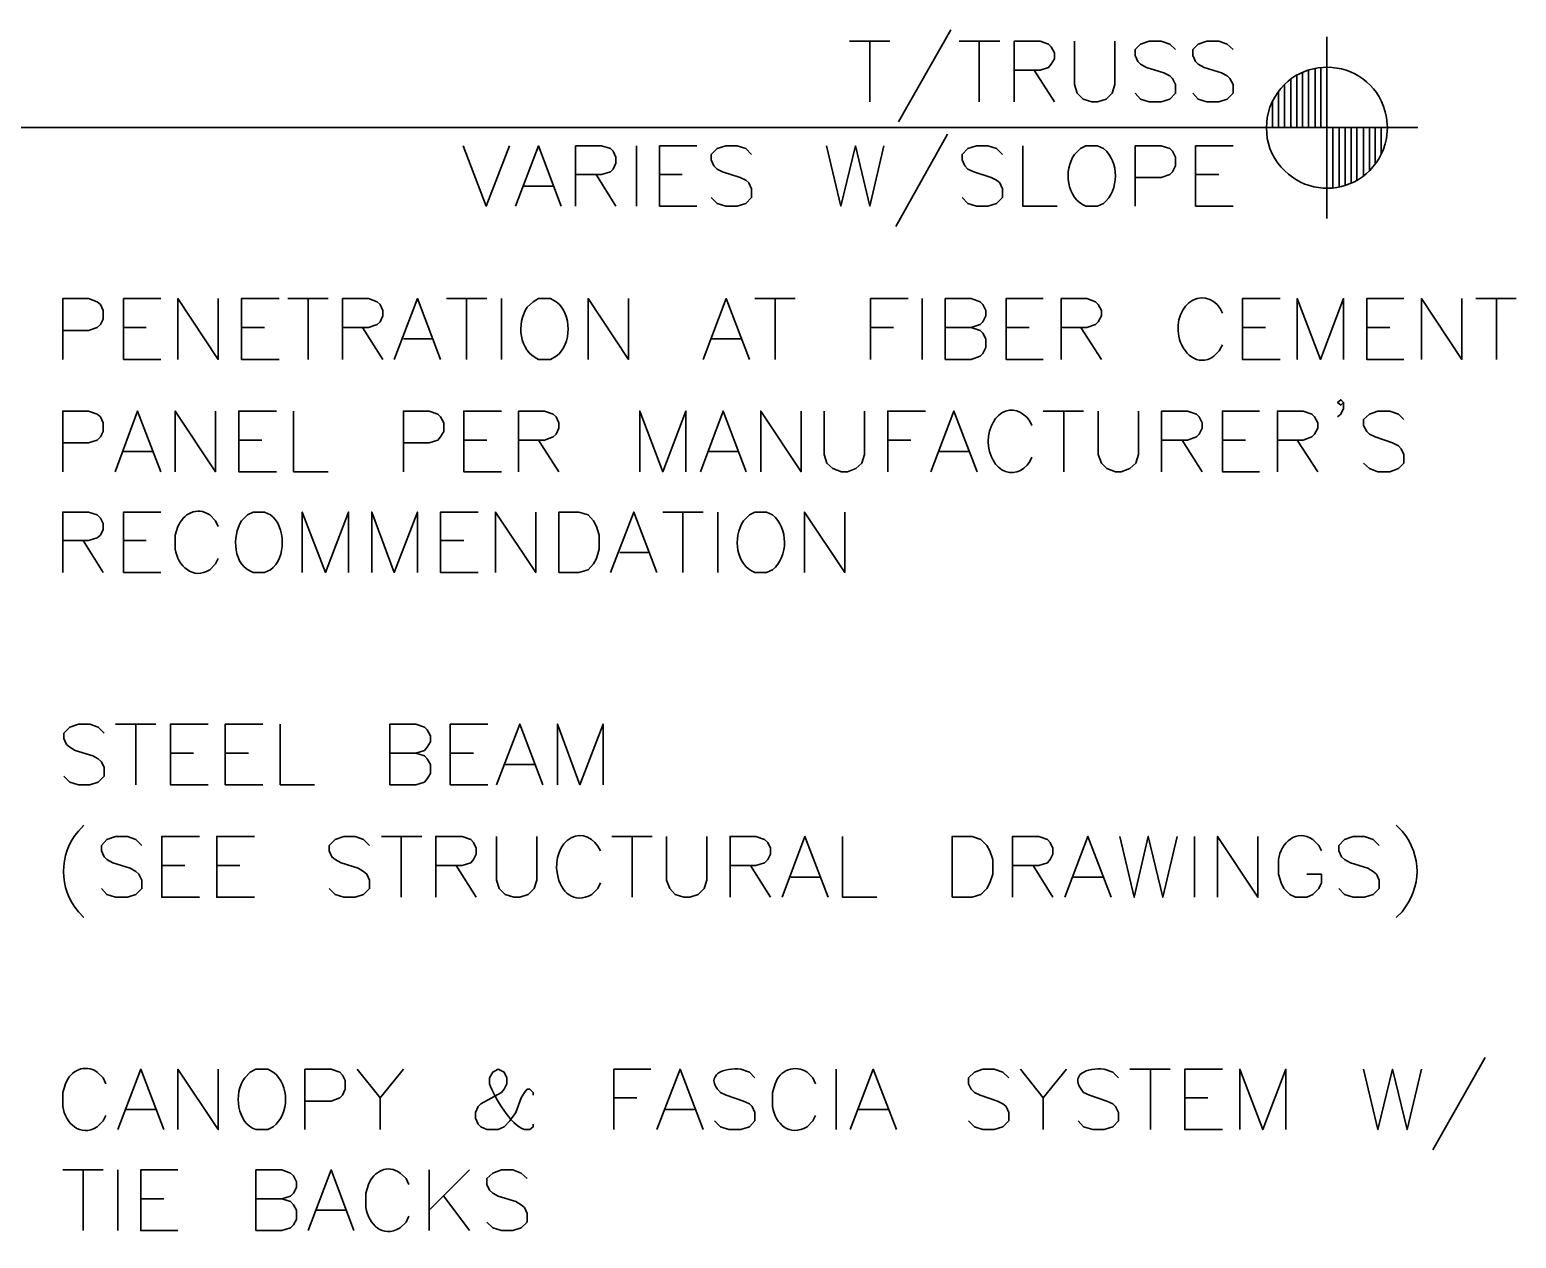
# Model space of a CAD drawing. Header units: inches. Extents: x 5 to 516, y -193 to 129.
# Drawn here: x 372.957 to 376.027, y -33.597 to -31.1 of the extents above; entities that cross this region are included whole.
import ezdxf

# ---------------------------------------------------------------- set-up
doc = ezdxf.new("R2010")
doc.units = ezdxf.units.IN
doc.header["$MEASUREMENT"] = 0
doc.layers.add('PDF5_Geometry', color=7, linetype='Continuous')

msp = doc.modelspace()

# ---------------------------------------------------------------- linework, layer by layer
at = {"layer": 'PDF5_Geometry', "lineweight": 35}
for points in [[(374.6499199, -31.1234534), (374.7332533, -31.1234534)], [(374.6921421, -31.1234534), (374.6921421, -31.249009)], [(374.8588088, -31.1001199), (374.751031, -31.2901199)], [(374.8765864, -31.1234534), (374.9599198, -31.1234534)], [(374.9176976, -31.1234534), (374.9176976, -31.249009)], [(374.9899197, -31.2490095), (374.9899197, -31.123454), (375.043253, -31.123454), (375.0610308, -31.1301206), (375.0665864, -31.1356762), (375.073253, -31.1478984), (375.073253, -31.1601206), (375.0665864, -31.1712318), (375.0610308, -31.1778984), (375.043253, -31.183454), (374.9899197, -31.183454)], [(375.1143644, -31.1234534), (375.1143644, -31.2134534), (375.11992, -31.2312312), (375.1321422, -31.2434534), (375.14992, -31.249009), (375.1621422, -31.249009), (375.17992, -31.2434534), (375.1921422, -31.2312312), (375.1976978, -31.2134534), (375.1976978, -31.1234534)], [(375.3232533, -31.1412316), (375.3110311, -31.1301205), (375.2932533, -31.1234538), (375.2688089, -31.1234538), (375.2510311, -31.1301205), (375.23992, -31.1412316), (375.23992, -31.1534538), (375.2454755, -31.1656761), (375.2510311, -31.1712316), (375.2632533, -31.1778983), (375.2988089, -31.1890094), (375.3110311, -31.1956761), (375.3165867, -31.2012316), (375.3232533, -31.2134538), (375.3232533, -31.2312316), (375.3110311, -31.2434539), (375.2932533, -31.2490094), (375.2688089, -31.2490094), (375.2510311, -31.2434539), (375.23992, -31.2312316)], [(375.4421422, -31.1412316), (375.42992, -31.1301205), (375.4121422, -31.1234538), (375.3876977, -31.1234538), (375.36992, -31.1301205), (375.3588089, -31.1412316), (375.3588089, -31.1534538), (375.3643644, -31.1656761), (375.36992, -31.1712316), (375.3821422, -31.1778983), (375.4176977, -31.1890094), (375.42992, -31.1956761), (375.4354755, -31.2012316), (375.4421422, -31.2134538), (375.4421422, -31.2312316), (375.42992, -31.2434539), (375.4121422, -31.2490094), (375.3876977, -31.2490094), (375.36992, -31.2434539), (375.3588089, -31.2312316)], [(375.6354756, -31.1145649), (375.6354756, -31.4901205)], [(375.0310311, -31.1834533), (375.0732533, -31.2490088)], [(375.5976977, -31.302343), (375.5976977, -31.1834541)], [(375.611031, -31.302343), (375.611031, -31.1801207)], [(375.6232533, -31.302343), (375.6232533, -31.1778985)], [(375.5476977, -31.302343), (375.5476977, -31.2134541)], [(375.5610311, -31.302343), (375.5610311, -31.202343)], [(375.5732534, -31.302343), (375.5732534, -31.1945652)], [(375.5854754, -31.302343), (375.5854754, -31.1878985)], [(375.5354754, -31.302343), (375.5354754, -31.2278985)], [(375.5176978, -31.2601207), (375.5121422, -31.2812319), (375.5110311, -31.302343), (375.5121422, -31.3245652), (375.5176978, -31.3456763)], [(375.5232531, -31.302343), (375.5232531, -31.2478985)], [(370.812142, -31.302343), (375.8232537, -31.302343)], [(375.8232534, -31.302343), (375.4476978, -31.302343)], [(375.5110311, -31.302343), (375.5110311, -31.3012319)], [(375.6476976, -31.302343), (375.6476976, -31.4267874)], [(375.661031, -31.302343), (375.661031, -31.4245652)], [(375.6732532, -31.302343), (375.6732532, -31.4212319)], [(375.6854755, -31.302343), (375.6854755, -31.4167874)], [(375.6976978, -31.302343), (375.6976978, -31.4112319)], [(375.7110309, -31.302343), (375.7110309, -31.402343)], [(375.7232532, -31.302343), (375.7232532, -31.3912319)], [(375.7354755, -31.302343), (375.7354755, -31.3778985)], [(375.7476978, -31.302343), (375.7476978, -31.3567874)], [(375.7588089, -31.3245652), (375.7610311, -31.302343), (375.7588089, -31.2812319)], [(375.7610311, -31.302343), (375.7610311, -31.3012319)], [(374.8521419, -31.3156758), (374.7454752, -31.5067869)], [(373.8521418, -31.3401203), (373.8999196, -31.4645648), (373.9476973, -31.3401203)], [(373.9599197, -31.4645654), (374.0076975, -31.3401209), (374.0543641, -31.4645654)], [(374.0843642, -31.4645654), (374.0843642, -31.3401209), (374.1376975, -31.3401209), (374.1565864, -31.3456765), (374.162142, -31.351232), (374.1676975, -31.3634543), (374.1676975, -31.3756765), (374.162142, -31.3878987), (374.1565864, -31.3934543), (374.1376975, -31.3990098), (374.0843642, -31.3990098)], [(374.2099197, -31.3401203), (374.2099197, -31.4645648)], [(374.3343645, -31.4645654), (374.2576978, -31.4645654), (374.2576978, -31.3401209), (374.3343645, -31.3401209)], [(374.447698, -31.3578985), (374.4354758, -31.3456763), (374.417698, -31.3401208), (374.3943647, -31.3401208), (374.3765869, -31.3456763), (374.3643647, -31.3578985), (374.3643647, -31.3690096), (374.3699202, -31.3812319), (374.3765869, -31.3878985), (374.387698, -31.3934541), (374.4243647, -31.4056763), (374.4354758, -31.4112319), (374.4421425, -31.4167874), (374.447698, -31.4290096), (374.447698, -31.4467874), (374.4354758, -31.4590096), (374.417698, -31.4645652), (374.3943647, -31.4645652), (374.3765869, -31.4590096), (374.3643647, -31.4467874)], [(374.6021418, -31.3401203), (374.6321418, -31.4645648), (374.6621418, -31.3401203), (374.6921418, -31.4645648), (374.7210307, -31.3401203)], [(374.9654751, -31.3578985), (374.9532529, -31.3456763), (374.9354751, -31.3401208), (374.9121418, -31.3401208), (374.894364, -31.3456763), (374.8821418, -31.3578985), (374.8821418, -31.3690096), (374.8876973, -31.3812319), (374.894364, -31.3878985), (374.9065862, -31.3934541), (374.9421418, -31.4056763), (374.9532529, -31.4112319), (374.9599196, -31.4167874), (374.9654751, -31.4290096), (374.9654751, -31.4467874), (374.9532529, -31.4590096), (374.9354751, -31.4645652), (374.9121418, -31.4645652), (374.894364, -31.4590096), (374.8821418, -31.4467874)], [(375.0076976, -31.3401203), (375.0076976, -31.4645648), (375.0788087, -31.4645648)], [(375.1743644, -31.3456759), (375.1621421, -31.3401203), (375.1376977, -31.3401203), (375.1265866, -31.3456759), (375.1143643, -31.3578981)], [(375.23992, -31.4645654), (375.23992, -31.3401209), (375.2932533, -31.3401209), (375.3110311, -31.3456765), (375.3165867, -31.351232), (375.3232533, -31.3634543), (375.3232533, -31.381232), (375.3165867, -31.3934543), (375.3110311, -31.3990098), (375.2932533, -31.4056765), (375.23992, -31.4056765)], [(375.4421423, -31.4645654), (375.3643645, -31.4645654), (375.3643645, -31.3401209), (375.4421423, -31.3401209)], [(374.1265864, -31.3990091), (374.1676975, -31.4645647)], [(374.2576978, -31.3990091), (374.3043645, -31.3990091)], [(375.3643645, -31.3990091), (375.4121423, -31.3990091)], [(373.9776979, -31.4234537), (374.0365868, -31.4234537)], [(375.1376977, -31.4645648), (375.1621421, -31.4645648), (375.1743644, -31.4590092)], [(373.0254753, -31.7812316), (373.0254753, -31.6556761), (373.0788087, -31.6556761), (373.0965865, -31.6623427), (373.1032531, -31.6678983), (373.1088087, -31.6801205), (373.1088087, -31.6978983), (373.1032531, -31.7090094), (373.0965865, -31.7156761), (373.0788087, -31.7212316), (373.0254753, -31.7212316)], [(373.2276976, -31.7812316), (373.1510309, -31.7812316), (373.1510309, -31.6556761), (373.2276976, -31.6556761)], [(373.2632531, -31.7812316), (373.2632531, -31.6556761), (373.3465864, -31.7812316), (373.3465864, -31.6556761)], [(373.4721423, -31.7812316), (373.3943645, -31.7812316), (373.3943645, -31.6556761), (373.4721423, -31.6556761)], [(373.4899196, -31.6556755), (373.5732529, -31.6556755)], [(373.5321423, -31.6556755), (373.5321423, -31.7812311)], [(373.6032528, -31.7812316), (373.6032528, -31.6556761), (373.6565862, -31.6556761), (373.6743639, -31.6623427), (373.6810306, -31.6678983), (373.6865862, -31.6801205), (373.6865862, -31.6912316), (373.6810306, -31.7034538), (373.6743639, -31.7090094), (373.6565862, -31.7156761), (373.6032528, -31.7156761)], [(373.7099197, -31.7812316), (373.7576975, -31.6556761), (373.8054752, -31.7812316)], [(373.8176976, -31.6556755), (373.9010309, -31.6556755)], [(373.8588087, -31.6556755), (373.8588087, -31.7812311)], [(373.9310309, -31.6556755), (373.9310309, -31.7812311)], [(374.0443645, -31.6623422), (374.0321422, -31.6556755), (374.0076978, -31.6556755), (373.9965867, -31.6623422), (373.9843645, -31.6734533)], [(374.1099198, -31.7812316), (374.1099198, -31.6556761), (374.1932532, -31.7812316), (374.1932532, -31.6556761)], [(374.3476976, -31.7812316), (374.3954753, -31.6556761), (374.4432531, -31.7812316)], [(374.4543644, -31.6556755), (374.5376977, -31.6556755)], [(374.4965866, -31.6556755), (374.4965866, -31.7812311)], [(374.6932532, -31.7812316), (374.6932532, -31.6556761), (374.771031, -31.6556761)], [(374.7999195, -31.6556755), (374.7999195, -31.7812311)], [(374.8476976, -31.7812316), (374.8476976, -31.6556761), (374.9010309, -31.6556761), (374.9199198, -31.6623427), (374.9254754, -31.6678983), (374.9310309, -31.6801205), (374.9310309, -31.6912316), (374.9254754, -31.7034538), (374.9199198, -31.7090094), (374.9010309, -31.7156761), (374.8476976, -31.7156761)], [(375.0499198, -31.7812316), (374.9732531, -31.7812316), (374.9732531, -31.6556761), (375.0499198, -31.6556761)], [(375.0865867, -31.7812316), (375.0865867, -31.6556761), (375.13992, -31.6556761), (375.1576978, -31.6623427), (375.1632533, -31.6678983), (375.16992, -31.6801205), (375.16992, -31.6912316), (375.1632533, -31.7034538), (375.1576978, -31.7090094), (375.13992, -31.7156761), (375.0865867, -31.7156761)], [(375.5388087, -31.7812316), (375.4610309, -31.7812316), (375.4610309, -31.6556761), (375.5388087, -31.6556761)], [(375.5743644, -31.7812316), (375.5743644, -31.6556761), (375.6221422, -31.7812316), (375.66992, -31.6556761), (375.66992, -31.7812316)], [(375.7943643, -31.7812316), (375.7176976, -31.7812316), (375.7176976, -31.6556761), (375.7943643, -31.6556761)], [(375.8310311, -31.7812316), (375.8310311, -31.6556761), (375.9143645, -31.7812316), (375.9143645, -31.6556761)], [(375.9432533, -31.6556755), (376.0265866, -31.6556755)], [(375.9854755, -31.6556755), (375.9854755, -31.7812311)], [(373.1510309, -31.7156753), (373.1976975, -31.7156753)], [(373.3943645, -31.7156753), (373.4421423, -31.7156753)], [(373.6443645, -31.7156753), (373.6865867, -31.7812309)], [(374.6932532, -31.7156753), (374.741031, -31.7156753)], [(374.901031, -31.7156753), (374.9199199, -31.7212309), (374.9254755, -31.7267865), (374.931031, -31.7390087), (374.931031, -31.7567865), (374.9254755, -31.7690087), (374.9199199, -31.7745642), (374.901031, -31.7812309), (374.8476977, -31.7812309)], [(374.9732531, -31.7156753), (375.0210309, -31.7156753)], [(375.1276975, -31.7156753), (375.1699197, -31.7812309)], [(375.4610309, -31.7156753), (375.5088087, -31.7156753)], [(375.7176976, -31.7156753), (375.7654754, -31.7156753)], [(373.7288089, -31.7390089), (373.7876978, -31.7390089)], [(374.3654757, -31.7390089), (374.4254757, -31.7390089)], [(375.4021422, -31.7745643), (375.4132534, -31.7634532), (375.41992, -31.751231)], [(374.0076978, -31.7812311), (374.0321422, -31.7812311), (374.0443645, -31.7745644)], [(373.0254753, -32.0134535), (373.0254753, -31.8878979), (373.0788087, -31.8878979), (373.0965865, -31.8945646), (373.1032531, -31.9001201), (373.1088087, -31.9123423), (373.1088087, -31.9301201), (373.1032531, -31.9412312), (373.0965865, -31.9478979), (373.0788087, -31.9534535), (373.0254753, -31.9534535)], [(373.1332527, -32.0134535), (373.1799194, -31.8878979), (373.2276971, -32.0134535)], [(373.2576977, -32.0134535), (373.2576977, -31.8878979), (373.3410311, -32.0134535), (373.3410311, -31.8878979)], [(373.4665864, -32.0134535), (373.3888086, -32.0134535), (373.3888086, -31.8878979), (373.4665864, -31.8878979)], [(373.5021419, -31.8878985), (373.5021419, -32.013454), (373.573253, -32.013454)], [(373.7288089, -32.0134535), (373.7288089, -31.8878979), (373.7821423, -31.8878979), (373.79992, -31.8945646), (373.8054756, -31.9001201), (373.8121423, -31.9123423), (373.8121423, -31.9301201), (373.8054756, -31.9412312), (373.79992, -31.9478979), (373.7821423, -31.9534535), (373.7288089, -31.9534535)], [(373.9310306, -32.0134535), (373.8532528, -32.0134535), (373.8532528, -31.8878979), (373.9310306, -31.8878979)], [(373.9665861, -32.0134535), (373.9665861, -31.8878979), (374.0199194, -31.8878979), (374.0376972, -31.8945646), (374.0443639, -31.9001201), (374.0499194, -31.9123423), (374.0499194, -31.9234535), (374.0443639, -31.9356757), (374.0376972, -31.9412312), (374.0199194, -31.9478979), (373.9665861, -31.9478979)], [(374.2165861, -32.0134535), (374.2165861, -31.8878979), (374.2643639, -32.0134535), (374.3121417, -31.8878979), (374.3121417, -32.0134535)], [(374.3421422, -32.0134535), (374.3888089, -31.8878979), (374.4365867, -32.0134535)], [(374.4665861, -32.0134535), (374.4665861, -31.8878979), (374.5499195, -32.0134535), (374.5499195, -31.8878979)], [(374.5976976, -31.8878985), (374.5976976, -31.9778985), (374.6032531, -31.9956763), (374.6154754, -32.0067874), (374.6332531, -32.013454), (374.6454754, -32.013454), (374.6632531, -32.0067874), (374.6754754, -31.9956763), (374.6810309, -31.9778985), (374.6810309, -31.8878985)], [(374.728809, -32.0134535), (374.728809, -31.8878979), (374.8065868, -31.8878979)], [(374.8176977, -32.0134535), (374.8654755, -31.8878979), (374.9132532, -32.0134535)], [(375.0499198, -31.8878985), (375.1332531, -31.8878985)], [(375.092142, -31.8878985), (375.092142, -32.013454)], [(375.1632533, -31.8878985), (375.1632533, -31.9778985), (375.16992, -31.9956763), (375.1810311, -32.0067874), (375.1988089, -32.013454), (375.2110311, -32.013454), (375.2288089, -32.0067874), (375.2410311, -31.9956763), (375.2465867, -31.9778985), (375.2465867, -31.8878985)], [(375.2943642, -32.0134535), (375.2943642, -31.8878979), (375.3476975, -31.8878979), (375.3665864, -31.8945646), (375.372142, -31.9001201), (375.3776975, -31.9123423), (375.3776975, -31.9234535), (375.372142, -31.9356757), (375.3665864, -31.9412312), (375.3476975, -31.9478979), (375.2943642, -31.9478979)], [(375.4965867, -32.0134535), (375.41992, -32.0134535), (375.41992, -31.8878979), (375.4965867, -31.8878979)], [(375.5332533, -32.0134535), (375.5332533, -31.8878979), (375.5865866, -31.8878979), (375.6043644, -31.8945646), (375.60992, -31.9001201), (375.6165866, -31.9123423), (375.6165866, -31.9234535), (375.60992, -31.9356757), (375.6043644, -31.9412312), (375.5865866, -31.9478979), (375.5332533, -31.9478979)], [(375.66992, -31.8701203), (375.6643645, -31.8756759), (375.6576978, -31.8701203), (375.6643645, -31.8645647), (375.66992, -31.8701203), (375.66992, -31.8823425), (375.6643645, -31.8945647), (375.6576978, -31.9001203)], [(375.7943642, -31.9056755), (375.7832531, -31.8945644), (375.7654754, -31.8878978), (375.7410309, -31.8878978), (375.7232531, -31.8945644), (375.7110309, -31.9056755), (375.7110309, -31.9178978), (375.7176976, -31.93012), (375.7232531, -31.9356755), (375.7354753, -31.9412311), (375.7710309, -31.9534533), (375.7832531, -31.96012), (375.7888087, -31.9656755), (375.7943642, -31.9778978), (375.7943642, -31.9956755), (375.7832531, -32.0067867), (375.7654754, -32.0134533), (375.7410309, -32.0134533), (375.7232531, -32.0067867), (375.7110309, -31.9956755)], [(373.3888086, -31.9478983), (373.4365864, -31.9478983)], [(373.8532528, -31.9478983), (373.9010306, -31.9478983)], [(374.0076978, -31.9478983), (374.04992, -32.0134539)], [(374.728809, -31.9478983), (374.7765868, -31.9478983)], [(375.3365867, -31.9478983), (375.3776978, -32.0134539)], [(375.41992, -31.9478983), (375.4676978, -31.9478983)], [(375.5743644, -31.9478983), (375.6165866, -32.0134539)], [(373.1510309, -31.9712318), (373.2099198, -31.9712318)], [(374.3599198, -31.9712318), (374.4188087, -31.9712318)], [(374.8354753, -31.9712318), (374.8954753, -31.9712318)], [(373.0254753, -32.2212318), (373.0254753, -32.0967874), (373.0788087, -32.0967874), (373.0965865, -32.1023429), (373.1032531, -32.1090096), (373.1088087, -32.1201207), (373.1088087, -32.1323429), (373.1032531, -32.1445652), (373.0965865, -32.1501207), (373.0788087, -32.1556763), (373.0254753, -32.1556763)], [(373.2276976, -32.2212318), (373.1510309, -32.2212318), (373.1510309, -32.0967874), (373.2276976, -32.0967874)], [(373.3465864, -32.1267867), (373.3410308, -32.1145645), (373.3288086, -32.1023423)], [(373.4543641, -32.1023424), (373.4421419, -32.0967868), (373.4188085, -32.0967868), (373.4065863, -32.1023424), (373.3943641, -32.1145646)], [(373.5199195, -32.2212318), (373.5199195, -32.0967874), (373.5676973, -32.2212318), (373.615475, -32.0967874), (373.615475, -32.2212318)], [(373.6632532, -32.2212318), (373.6632532, -32.0967874), (373.7099199, -32.2212318), (373.7576977, -32.0967874), (373.7576977, -32.2212318)], [(373.8832531, -32.2212318), (373.8054753, -32.2212318), (373.8054753, -32.0967874), (373.8832531, -32.0967874)], [(373.9188086, -32.2212318), (373.9188086, -32.0967874), (374.0021419, -32.2212318), (374.0021419, -32.0967874)], [(374.1565863, -32.2212318), (374.2043641, -32.0967874), (374.2521419, -32.2212318)], [(374.2643642, -32.0967868), (374.3476976, -32.0967868)], [(374.3054753, -32.0967868), (374.3054753, -32.2212313)], [(374.3776975, -32.0967868), (374.3776975, -32.2212313)], [(374.4910311, -32.1023424), (374.4788089, -32.0967868), (374.4543644, -32.0967868), (374.4432533, -32.1023424), (374.4310311, -32.1145646)], [(374.5565864, -32.2212318), (374.5565864, -32.0967874), (374.6399198, -32.2212318), (374.6399198, -32.0967874)], [(373.2632531, -32.1267867), (373.2576975, -32.1445645), (373.2576975, -32.1734534)], [(373.0676975, -32.1556756), (373.1088087, -32.2212311)], [(373.1510309, -32.1556756), (373.1976975, -32.1556756)], [(373.8054753, -32.1556756), (373.8532531, -32.1556756)], [(373.3288086, -32.2156756), (373.3410308, -32.2034534), (373.3465864, -32.1923423)], [(374.1754755, -32.1801201), (374.2343644, -32.1801201)], [(373.4188085, -32.2212313), (373.4421419, -32.2212313), (373.4543641, -32.2156757)], [(374.4543644, -32.2212313), (374.4788089, -32.2212313), (374.4910311, -32.2156757)], [(373.1110308, -32.5534541), (373.0988086, -32.5412319), (373.0810308, -32.5345652), (373.0576975, -32.5345652), (373.0399197, -32.5412319), (373.0276975, -32.5534541), (373.0276975, -32.5645652), (373.033253, -32.5767875), (373.0399197, -32.582343), (373.0510308, -32.5890097), (373.0876975, -32.6001208), (373.0988086, -32.6067875), (373.1054753, -32.612343), (373.1110308, -32.6245653), (373.1110308, -32.642343), (373.0988086, -32.6545653), (373.0810308, -32.6601208), (373.0576975, -32.6601208), (373.0399197, -32.6545653), (373.0276975, -32.642343)], [(373.1343638, -32.5345649), (373.2176971, -32.5345649)], [(373.1765865, -32.5345649), (373.1765865, -32.6601205)], [(373.3254754, -32.6601199), (373.2476976, -32.6601199), (373.2476976, -32.5345643), (373.3254754, -32.5345643)], [(373.4388086, -32.6601199), (373.3610308, -32.6601199), (373.3610308, -32.5345643), (373.4388086, -32.5345643)], [(373.4743641, -32.5345649), (373.4743641, -32.6601205), (373.5454752, -32.6601205)], [(373.7010311, -32.6601199), (373.7010311, -32.5345643), (373.7543645, -32.5345643), (373.7721423, -32.541231), (373.7776978, -32.5467865), (373.7843645, -32.5590087), (373.7843645, -32.571231), (373.7776978, -32.5823421), (373.7721423, -32.5890087), (373.7543645, -32.5945643), (373.7010311, -32.5945643)], [(373.9032528, -32.6601199), (373.8254751, -32.6601199), (373.8254751, -32.5345643), (373.9032528, -32.5345643)], [(373.9210313, -32.6601199), (373.968809, -32.5345643), (374.0165868, -32.6601199)], [(374.0465862, -32.6601199), (374.0465862, -32.5345643), (374.0932529, -32.6601199), (374.1410307, -32.5345643), (374.1410307, -32.6601199)], [(373.2476976, -32.5945647), (373.2954754, -32.5945647)], [(373.3610308, -32.5945647), (373.4088086, -32.5945647)], [(373.7543646, -32.5945647), (373.7721424, -32.6001203), (373.7776979, -32.6067869), (373.7843646, -32.617898), (373.7843646, -32.6367869), (373.7776979, -32.647898), (373.7721424, -32.6545647), (373.7543646, -32.6601203), (373.7010312, -32.6601203)], [(373.8254751, -32.5945647), (373.8732528, -32.5945647)], [(373.9388083, -32.6178982), (373.9988083, -32.6178982)], [(375.7788088, -32.7434532), (375.791031, -32.7556754)], [(373.1888083, -32.785676), (373.176586, -32.7734537), (373.1588083, -32.7667871), (373.1343638, -32.7667871), (373.116586, -32.7734537), (373.1054749, -32.785676), (373.1054749, -32.7967871), (373.1110305, -32.8090093), (373.116586, -32.8145649), (373.1288082, -32.8212315), (373.1643638, -32.8323426), (373.176586, -32.8390093), (373.1821416, -32.8445649), (373.1888083, -32.8567871), (373.1888083, -32.8745649), (373.176586, -32.8867871), (373.1588083, -32.8923426), (373.1343638, -32.8923426), (373.116586, -32.8867871), (373.1054749, -32.8745649)], [(373.3076977, -32.8923428), (373.22992, -32.8923428), (373.22992, -32.7667873), (373.3076977, -32.7667873)], [(373.421031, -32.8923428), (373.3432532, -32.8923428), (373.3432532, -32.7667873), (373.421031, -32.7667873)], [(373.6588084, -32.785676), (373.6465862, -32.7734537), (373.6288084, -32.7667871), (373.605475, -32.7667871), (373.5876973, -32.7734537), (373.575475, -32.785676), (373.575475, -32.7967871), (373.5810306, -32.8090093), (373.5876973, -32.8145649), (373.5999195, -32.8212315), (373.635475, -32.8323426), (373.6465862, -32.8390093), (373.6532528, -32.8445649), (373.6588084, -32.8567871), (373.6588084, -32.8745649), (373.6465862, -32.8867871), (373.6288084, -32.8923426), (373.605475, -32.8923426), (373.5876973, -32.8867871), (373.575475, -32.8745649)], [(373.683253, -32.7667867), (373.7665863, -32.7667867)], [(373.7243641, -32.7667867), (373.7243641, -32.8923423)], [(373.7954751, -32.8923428), (373.7954751, -32.7667873), (373.8499196, -32.7667873), (373.8676974, -32.7734539), (373.8732529, -32.7790095), (373.8788085, -32.7912317), (373.8788085, -32.8034539), (373.8732529, -32.814565), (373.8676974, -32.8212317), (373.8499196, -32.8267873), (373.7954751, -32.8267873)], [(373.9210313, -32.7667867), (373.9210313, -32.8567867), (373.9265868, -32.8745645), (373.938809, -32.8867867), (373.9565868, -32.8923423), (373.968809, -32.8923423), (373.9865868, -32.8867867), (373.998809, -32.8745645), (374.0043646, -32.8567867), (374.0043646, -32.7667867)], [(374.1588084, -32.7667867), (374.2421418, -32.7667867)], [(374.2010312, -32.7667867), (374.2010312, -32.8923423)], [(374.2721417, -32.7667867), (374.2721417, -32.8567867), (374.2788083, -32.8745645), (374.2899195, -32.8867867), (374.3076972, -32.8923423), (374.3199195, -32.8923423), (374.3376972, -32.8867867), (374.3499195, -32.8745645), (374.355475, -32.8567867), (374.355475, -32.7667867)], [(374.4032531, -32.8923428), (374.4032531, -32.7667873), (374.4565864, -32.7667873), (374.4743642, -32.7734539), (374.4810309, -32.7790095), (374.4865865, -32.7912317), (374.4865865, -32.8034539), (374.4810309, -32.814565), (374.4743642, -32.8212317), (374.4565864, -32.8267873), (374.4032531, -32.8267873)], [(374.511031, -32.8923428), (374.5576977, -32.7667873), (374.6054755, -32.8923428)], [(374.6354755, -32.7667867), (374.6354755, -32.8923423), (374.7065866, -32.8923423)], [(374.9865865, -32.8923428), (374.9865865, -32.7667873), (375.0410309, -32.7667873), (375.0588087, -32.7734539), (375.0643643, -32.7790095), (375.0699198, -32.7912317), (375.0699198, -32.8034539), (375.0643643, -32.814565), (375.0588087, -32.8212317), (375.0410309, -32.8267873), (374.9865865, -32.8267873)], [(375.0943644, -32.8923428), (375.1421422, -32.7667873), (375.18992, -32.8923428)], [(375.2076977, -32.7667867), (375.2376977, -32.8923423), (375.2665866, -32.7667867), (375.2965866, -32.8923423), (375.3265866, -32.7667867)], [(375.3621421, -32.7667867), (375.3621421, -32.8923423)], [(375.4099199, -32.8923428), (375.4099199, -32.7667873), (375.4932532, -32.8923428), (375.4932532, -32.7667873)], [(375.6243644, -32.7967866), (375.6188088, -32.7856755), (375.6065866, -32.7734533)], [(375.7432532, -32.785676), (375.731031, -32.7734537), (375.7132532, -32.7667871), (375.6899199, -32.7667871), (375.6721421, -32.7734537), (375.6599199, -32.785676), (375.6599199, -32.7967871), (375.6654754, -32.8090093), (375.6721421, -32.8145649), (375.6843643, -32.8212315), (375.7199199, -32.8323426), (375.731031, -32.8390093), (375.7376977, -32.8445649), (375.7432532, -32.8567871), (375.7432532, -32.8745649), (375.731031, -32.8867871), (375.7132532, -32.8923426), (375.6899199, -32.8923426), (375.6721421, -32.8867871), (375.6599199, -32.8745649)], [(373.22992, -32.8267865), (373.2776977, -32.8267865)], [(373.3432532, -32.8267865), (373.391031, -32.8267865)], [(373.8376979, -32.8267865), (373.878809, -32.8923421)], [(374.4454753, -32.8267865), (374.4865864, -32.8923421)], [(375.0288087, -32.8267865), (375.0699198, -32.8923421)], [(375.5354755, -32.8145644), (375.5354755, -32.8445644), (375.541031, -32.8623422), (375.5465866, -32.8745644), (375.5588088, -32.8867866), (375.571031, -32.8923422), (375.5943644, -32.8923422), (375.6065866, -32.8867866), (375.6188088, -32.8745644), (375.6243644, -32.8623422), (375.6243644, -32.8445644), (375.5943644, -32.8445644)], [(374.1176977, -32.8867866), (374.1299199, -32.8745644), (374.1354755, -32.8623422)], [(374.5288087, -32.8512311), (374.5876975, -32.8512311)], [(375.112142, -32.8512311), (375.172142, -32.8512311)], [(375.791031, -32.9223421), (375.7788088, -32.9345643)], [(375.9621423, -33.2234541), (375.8543645, -33.4145652)], [(373.1143646, -33.2778985), (373.108809, -33.2656763), (373.0965868, -33.2534541)], [(373.1388086, -33.3723425), (373.1865864, -33.2478981), (373.2343642, -33.3723425)], [(373.2632531, -33.3723425), (373.2632531, -33.2478981), (373.3465864, -33.3723425), (373.3465864, -33.2478981)], [(373.45992, -33.2534542), (373.4488089, -33.2478986), (373.4243644, -33.2478986), (373.4121422, -33.2534542), (373.4010311, -33.2656764)], [(373.5254754, -33.3723425), (373.5254754, -33.2478981), (373.5799198, -33.2478981), (373.5976976, -33.2534537), (373.6032532, -33.2601203), (373.6088087, -33.2712314), (373.6088087, -33.2890092), (373.6032532, -33.3012314), (373.5976976, -33.306787), (373.5799198, -33.3134537), (373.5254754, -33.3134537)], [(373.6332527, -33.2478986), (373.6810305, -33.3067875), (373.6810305, -33.3723431)], [(373.7288089, -33.2478986), (373.6810311, -33.3067875)], [(373.9965866, -33.3012309), (373.9965866, -33.2956754), (373.9899199, -33.2890087), (373.9843643, -33.2890087), (373.9788088, -33.2956754), (373.9721421, -33.3067865), (373.961031, -33.3367865), (373.9488088, -33.3545643), (373.9365866, -33.3667865), (373.9243643, -33.3723421), (373.901031, -33.3723421), (373.8888088, -33.3667865), (373.8832532, -33.3612309), (373.8776977, -33.3490087), (373.8776977, -33.3367865), (373.8832532, -33.3245643), (373.8888088, -33.3190087), (373.931031, -33.2956754), (373.9365866, -33.2890087), (373.9421421, -33.2778976), (373.9421421, -33.2656754), (373.9365866, -33.2534532), (373.9243643, -33.2478976), (373.9132532, -33.2534532), (373.9065866, -33.2656754), (373.9065866, -33.2778976)], [(374.1632533, -33.3723425), (374.1632533, -33.2478981), (374.2399199, -33.2478981)], [(374.2521419, -33.3723425), (374.2999197, -33.2478981), (374.3476975, -33.3723425)], [(374.4543644, -33.2656757), (374.4432533, -33.2534535), (374.4254755, -33.2478979)], [(374.6221422, -33.2478986), (374.6221422, -33.3723431)], [(374.651031, -33.3723425), (374.6988088, -33.2478981), (374.7465866, -33.3723425)], [(374.978809, -33.2656757), (374.9665868, -33.2534535), (374.948809, -33.2478979), (374.9254757, -33.2478979), (374.9076979, -33.2534535), (374.8954757, -33.2656757), (374.8954757, -33.2778979), (374.9010312, -33.289009), (374.9076979, -33.2956757), (374.9199201, -33.3012313), (374.9554757, -33.3134535), (374.9665868, -33.319009), (374.9732535, -33.3245646), (374.978809, -33.3367868), (374.978809, -33.3545646), (374.9665868, -33.3667868), (374.948809, -33.3723424), (374.9254757, -33.3723424), (374.9076979, -33.3667868), (374.8954757, -33.3545646)], [(375.0032533, -33.2478986), (375.04992, -33.3067875), (375.04992, -33.3723431)], [(375.0976976, -33.2478986), (375.0499198, -33.3067875)], [(375.2054755, -33.2656757), (375.1932533, -33.2534535), (375.1754755, -33.2478979)], [(375.2288088, -33.2478986), (375.3121421, -33.2478986)], [(375.271031, -33.2478986), (375.271031, -33.3723431)], [(375.4199198, -33.3723425), (375.342142, -33.3723425), (375.342142, -33.2478981), (375.4199198, -33.2478981)], [(375.4554756, -33.3723425), (375.4554756, -33.2478981), (375.5032533, -33.3723425), (375.5510311, -33.2478981), (375.5510311, -33.3723425)], [(375.7110309, -33.2478986), (375.7410309, -33.3723431), (375.7710309, -33.2478986), (375.8010309, -33.3723431), (375.8310309, -33.2478986)], [(373.0310312, -33.2778985), (373.0254757, -33.2956763), (373.0254757, -33.3245652)], [(374.3832533, -33.2956757), (374.3954755, -33.3012313), (374.4310311, -33.3134535), (374.4432533, -33.319009), (374.4488089, -33.3245646), (374.4543644, -33.3367868), (374.4543644, -33.3545646), (374.4432533, -33.3667868), (374.4254755, -33.3723424), (374.4010311, -33.3723424), (374.3832533, -33.3667868), (374.3710311, -33.3545646)], [(375.1332533, -33.2956757), (375.1454755, -33.3012313), (375.1810311, -33.3134535), (375.1932533, -33.319009), (375.1988089, -33.3245646), (375.2054755, -33.3367868), (375.2054755, -33.3545646), (375.1932533, -33.3667868), (375.1754755, -33.3723424), (375.1521422, -33.3723424), (375.1332533, -33.3667868), (375.1221422, -33.3545646)], [(373.1565862, -33.331232), (373.2165862, -33.331232)], [(374.1632533, -33.3067874), (374.211031, -33.3067874)], [(374.2699195, -33.331232), (374.3299195, -33.331232)], [(374.6688086, -33.331232), (374.7288086, -33.331232)], [(375.342142, -33.3067874), (375.3899198, -33.3067874)], [(373.0965868, -33.3667874), (373.108809, -33.3545652), (373.1143646, -33.3434541)], [(373.9788088, -33.3723421), (373.9899199, -33.3723421), (373.9965866, -33.3667865), (373.9965866, -33.3612309)], [(374.5621422, -33.3667874), (374.5743644, -33.3545652), (374.57992, -33.3434541)], [(373.4243644, -33.3723431), (373.4488089, -33.3723431), (373.45992, -33.3667875)], [(373.0254753, -33.4556759), (373.1088087, -33.4556759)], [(373.0676975, -33.4556759), (373.0676975, -33.5812315)], [(373.1388086, -33.4556759), (373.1388086, -33.5812315)], [(373.2632528, -33.581232), (373.1865861, -33.581232), (373.1865861, -33.4556764), (373.2632528, -33.4556764)], [(373.4243644, -33.581232), (373.4243644, -33.4556764), (373.4776978, -33.4556764), (373.4954755, -33.4623431), (373.5021422, -33.4678987), (373.5076978, -33.4801209), (373.5076978, -33.4923431), (373.5021422, -33.5034542), (373.4954755, -33.5101209), (373.4776978, -33.5156764), (373.4243644, -33.5156764)], [(373.5321423, -33.581232), (373.5799201, -33.4556764), (373.6265868, -33.581232)], [(373.7821424, -33.4556759), (373.7821424, -33.5812315)], [(373.8654757, -33.4556759), (373.7821424, -33.5390092)], [(373.9843643, -33.4734541), (373.9721421, -33.462343), (373.9543643, -33.4556763), (373.9310309, -33.4556763), (373.9132532, -33.462343), (373.9010309, -33.4734541), (373.9010309, -33.4856763), (373.9065865, -33.4978985), (373.9132532, -33.5034541), (373.9243643, -33.5101207), (373.9610309, -33.5212319), (373.9721421, -33.5278985), (373.9788087, -33.5334541), (373.9843643, -33.5456763), (373.9843643, -33.5634541), (373.9721421, -33.5756763), (373.9543643, -33.5812319), (373.9310309, -33.5812319), (373.9132532, -33.5756763), (373.9010309, -33.5634541)], [(373.6565862, -33.4856758), (373.6510307, -33.5034536), (373.6510307, -33.5334536)], [(373.7399196, -33.4856758), (373.734364, -33.4734536), (373.7221418, -33.4623425)], [(373.1865861, -33.5156757), (373.2343639, -33.5156757)], [(373.4776978, -33.5156757), (373.4954756, -33.5212313), (373.5021423, -33.5278979), (373.5076978, -33.539009), (373.5076978, -33.5578979), (373.5021423, -33.5690091), (373.4954756, -33.5756757), (373.4776978, -33.5812313), (373.4243645, -33.5812313)], [(373.8121423, -33.5101204), (373.8654756, -33.5812315)], [(373.5499194, -33.5390092), (373.6088083, -33.5390092)], [(373.7221418, -33.5756758), (373.734364, -33.5634536), (373.7399196, -33.5512314)]]:
    msp.add_lwpolyline(points, dxfattribs=at)
for points in [[(374.0499194, -32.2212318), (374.0499194, -32.0967874), (374.0910305, -32.0967874), (374.1099194, -32.1023429), (374.1210306, -32.1145652), (374.1276972, -32.1267874), (374.1332528, -32.1445652), (374.1332528, -32.1734541), (374.1276972, -32.192343), (374.1210306, -32.2034541), (374.1099194, -32.2156763), (374.0910305, -32.2212318)], [(374.862142, -32.8923428), (374.862142, -32.7667873), (374.9032531, -32.7667873), (374.9210309, -32.7734539), (374.9332531, -32.7856762), (374.9399198, -32.7967873), (374.9454754, -32.814565), (374.9454754, -32.844565), (374.9399198, -32.8623428), (374.9332531, -32.874565), (374.9210309, -32.8867873), (374.9032531, -32.8923428)]]:
    msp.add_lwpolyline(points, close=True, dxfattribs=at)
for points in [[(373.0688086, -32.7434532), (373.0576975, -32.7556754, 0.369416811), (373.0576975, -32.9223421), (373.0688086, -32.9345643)], [(374.57992, -33.2778985), (374.5743644, -33.2656763), (374.5621422, -33.2534541, 0.50829303), (374.4965866, -33.2778985), (374.4910311, -33.2956763), (374.4910311, -33.3245652)]]:
    msp.add_lwpolyline(points, format="xyb", dxfattribs=at)
for centre, major_axis, ratio, start_param, end_param in [((375.376993, -31.7161311), (0.0022346, 0.0621099), 0.784547052, 5.252928078, 8.164755654), ((374.9848469, -31.9506048), (-0.0001422, 0.0645614), 0.750399506, 5.241955701, 10.460135863), ((374.0934059, -32.8282593), (0.0003369, 0.0632447), 0.765517685, 5.237282068, 8.118790587)]:
    msp.add_ellipse(centre, major_axis=major_axis, ratio=ratio, start_param=start_param, end_param=end_param, dxfattribs=at)
for points in [[(375.7588089, -31.2812319), (375.734383, -31.1545837), (375.5646793, -31.1400281), (375.5176978, -31.2601207)], [(375.5176978, -31.3456763), (375.5678089, -31.4650282), (375.7316237, -31.4506393), (375.7588089, -31.3245652)], [(375.1143643, -31.3578981), (375.0916792, -31.3908981), (375.0977903, -31.4481389), (375.1376977, -31.4645648)], [(375.1743644, -31.4590092), (375.2067347, -31.4312685), (375.2076051, -31.3733981), (375.1743644, -31.3456759)], [(373.9843645, -31.6734533), (373.9619756, -31.7080644), (373.9671978, -31.7630644), (374.0076978, -31.7812311)], [(374.0443645, -31.7745644), (374.0771422, -31.7499163), (374.0771422, -31.6870089), (374.0443645, -31.6623422)], [(375.32992, -31.7334532), (375.3368645, -31.7680828), (375.368383, -31.7986199), (375.4021422, -31.7745643)], [(373.3288086, -32.1023423), (373.3025494, -32.08462), (373.2737716, -32.1001941), (373.2632531, -32.1267867)], [(373.4543641, -32.2156757), (373.4872159, -32.1924164), (373.4865493, -32.1257498), (373.4543641, -32.1023424)], [(374.4910311, -32.2156757), (374.5242718, -32.1879535), (374.5234014, -32.1300831), (374.4910311, -32.1023424)], [(373.3943641, -32.1145646), (373.3744752, -32.1465646), (373.3770863, -32.2080276), (373.4188085, -32.2212313)], [(374.4310311, -32.1145646), (374.4077718, -32.1503979), (374.4155681, -32.205935), (374.4543644, -32.2212313)], [(373.2576975, -32.1734534), (373.2620864, -32.2069719), (373.2947345, -32.2381571), (373.3288086, -32.2156756)], [(375.6065866, -32.7734533), (375.573531, -32.7491014), (375.5403458, -32.7805644), (375.5354755, -32.8145644)], [(375.791031, -32.7556754), (375.8322162, -32.8071569), (375.8314384, -32.8708236), (375.791031, -32.9223421)], [(374.0465866, -32.8445644), (374.0528829, -32.8817496), (374.0810495, -32.9072496), (374.1176977, -32.8867866)], [(373.0965868, -33.2534541), (373.070346, -33.236343), (373.041772, -33.2498245), (373.0310312, -33.2778985)], [(373.4010311, -33.2656764), (373.3775311, -33.2971394), (373.3852348, -33.360232), (373.4243644, -33.3723431)], [(373.45992, -33.3667875), (373.4942718, -33.3398061), (373.4935126, -33.2806023), (373.45992, -33.2534542)], [(374.4254755, -33.2478979), (374.3933274, -33.2428794), (374.3470125, -33.258972), (374.3832533, -33.2956757)], [(375.1754755, -33.2478979), (375.1415866, -33.2429535), (375.1001607, -33.2590646), (375.1332533, -33.2956757)], [(373.9065866, -33.2778976), (373.9165495, -33.3065643), (373.9506236, -33.3632124), (373.9788088, -33.3723421)], [(373.0254757, -33.3245652), (373.0306979, -33.3592134), (373.061309, -33.3889726), (373.0965868, -33.3667874)], [(374.4910311, -33.3245652), (374.4961977, -33.3612874), (374.5263459, -33.3874171), (374.5621422, -33.3667874)], [(373.7221418, -33.4623425), (373.696864, -33.4425832), (373.6668455, -33.4596573), (373.6565862, -33.4856758)], [(373.6510307, -33.5334536), (373.6580307, -33.5688425), (373.6844566, -33.5969906), (373.7221418, -33.5756758)]]:
    msp.add_open_spline(points, degree=3, dxfattribs=at)

doc.saveas('drawing.dxf')
